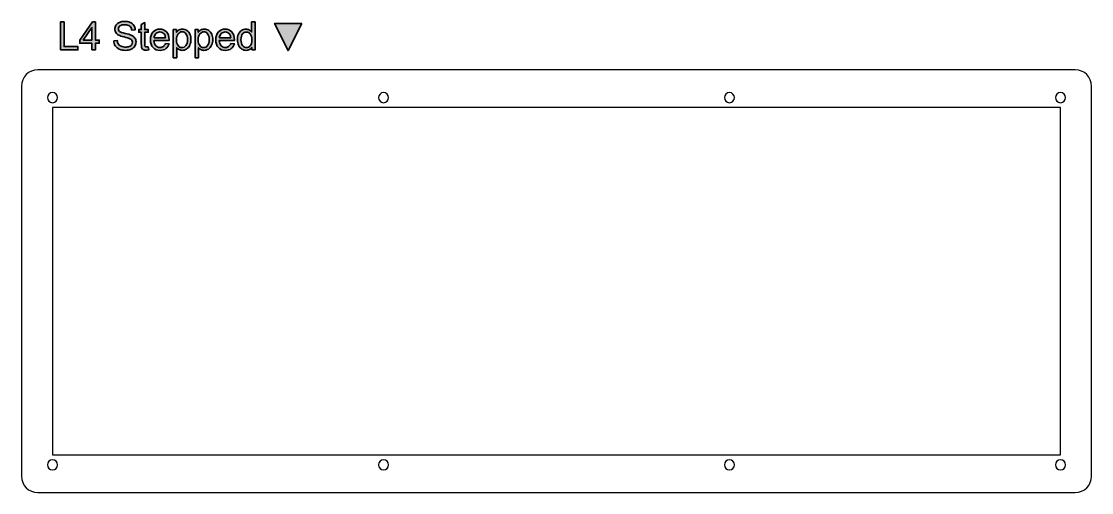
# Model space of a CAD drawing. Header units: millimetres. Extents: x 796 to 1124, y 475 to 620.
import ezdxf

# ---------------------------------------------------------------- set-up
doc = ezdxf.new("R2010")
doc.units = ezdxf.units.MM
doc.header["$MEASUREMENT"] = 0

# ---------------------------------------------------------------- blocks, each defined once
blk = doc.blocks.new('block 2')
at = {"color": 7, "lineweight": 25, "true_color": 0xffffff}
blk.add_open_spline([(1123.99, 480.22), (1123.99, 477.45), (1121.75, 475.22), (1118.99, 475.22), (1118.99, 475.22), (801.01, 475.22), (801.01, 475.22), (798.25, 475.22), (796.01, 477.45), (796.01, 480.22), (796.01, 480.22), (796.01, 599.78), (796.01, 599.78), (796.01, 602.55), (798.25, 604.78), (801.01, 604.78), (801.01, 604.78), (1118.99, 604.78), (1118.99, 604.78), (1121.75, 604.78), (1123.99, 602.55), (1123.99, 599.78), (1123.99, 599.78), (1123.99, 480.22), (1123.99, 480.22)], degree=3, knots=[0, 0, 0, 0, 1, 1, 1, 2, 2, 2, 3, 3, 3, 4, 4, 4, 5, 5, 5, 6, 6, 6, 7, 7, 7, 8, 8, 8, 8], dxfattribs=at)
blk = doc.blocks.new('block 3')
at = {"color": 7, "lineweight": 25, "true_color": 0xffffff}
blk.add_lwpolyline([(805.54, 486.74), (1114.46, 486.74), (1114.46, 593.26), (805.54, 593.26), (805.54, 486.74)], dxfattribs=at)
blk = doc.blocks.new('block 4')
at = {"color": 7, "lineweight": 25, "true_color": 0xffffff}
blk.add_open_spline([(905.46, 483.74), (905.46, 484.6), (906.15, 485.29), (907.01, 485.29), (907.86, 485.29), (908.56, 484.6), (908.56, 483.74), (908.56, 482.88), (907.86, 482.19), (907.01, 482.19), (906.15, 482.19), (905.46, 482.88), (905.46, 483.74), (905.46, 483.74), (905.46, 483.74), (905.46, 483.74)], degree=3, knots=[0, 0, 0, 0, 1, 1, 1, 2, 2, 2, 3, 3, 3, 4, 4, 4, 5, 5, 5, 5], dxfattribs=at)
blk = doc.blocks.new('block 5')
at = {"color": 7, "lineweight": 25, "true_color": 0xffffff}
blk.add_open_spline([(1011.44, 596.26), (1011.44, 597.12), (1012.14, 597.81), (1012.99, 597.81), (1013.85, 597.81), (1014.54, 597.12), (1014.54, 596.26), (1014.54, 595.4), (1013.85, 594.71), (1012.99, 594.71), (1012.14, 594.71), (1011.44, 595.4), (1011.44, 596.26), (1011.44, 596.26), (1011.44, 596.26), (1011.44, 596.26)], degree=3, knots=[0, 0, 0, 0, 1, 1, 1, 2, 2, 2, 3, 3, 3, 4, 4, 4, 5, 5, 5, 5], dxfattribs=at)
blk = doc.blocks.new('block 6')
at = {"color": 7, "lineweight": 25, "true_color": 0xffffff}
blk.add_open_spline([(905.46, 596.26), (905.46, 597.12), (906.15, 597.81), (907.01, 597.81), (907.86, 597.81), (908.56, 597.12), (908.56, 596.26), (908.56, 595.4), (907.86, 594.71), (907.01, 594.71), (906.15, 594.71), (905.46, 595.4), (905.46, 596.26), (905.46, 596.26), (905.46, 596.26), (905.46, 596.26)], degree=3, knots=[0, 0, 0, 0, 1, 1, 1, 2, 2, 2, 3, 3, 3, 4, 4, 4, 5, 5, 5, 5], dxfattribs=at)
blk = doc.blocks.new('block 7')
at = {"color": 7, "lineweight": 25, "true_color": 0xffffff}
blk.add_open_spline([(1011.44, 483.74), (1011.44, 484.6), (1012.14, 485.29), (1012.99, 485.29), (1013.85, 485.29), (1014.54, 484.6), (1014.54, 483.74), (1014.54, 482.88), (1013.85, 482.19), (1012.99, 482.19), (1012.14, 482.19), (1011.44, 482.88), (1011.44, 483.74), (1011.44, 483.74), (1011.44, 483.74), (1011.44, 483.74)], degree=3, knots=[0, 0, 0, 0, 1, 1, 1, 2, 2, 2, 3, 3, 3, 4, 4, 4, 5, 5, 5, 5], dxfattribs=at)
blk = doc.blocks.new('block 8')
at = {"color": 7, "lineweight": 25, "true_color": 0xffffff}
blk.add_open_spline([(803.99, 483.74), (803.99, 484.6), (804.68, 485.29), (805.54, 485.29), (806.39, 485.29), (807.09, 484.6), (807.09, 483.74), (807.09, 482.88), (806.39, 482.19), (805.54, 482.19), (804.68, 482.19), (803.99, 482.88), (803.99, 483.74), (803.99, 483.74), (803.99, 483.74), (803.99, 483.74)], degree=3, knots=[0, 0, 0, 0, 1, 1, 1, 2, 2, 2, 3, 3, 3, 4, 4, 4, 5, 5, 5, 5], dxfattribs=at)
blk = doc.blocks.new('block 9')
at = {"color": 7, "lineweight": 25, "true_color": 0xffffff}
blk.add_open_spline([(1112.91, 596.26), (1112.91, 597.12), (1113.61, 597.81), (1114.46, 597.81), (1115.32, 597.81), (1116.01, 597.12), (1116.01, 596.26), (1116.01, 595.4), (1115.32, 594.71), (1114.46, 594.71), (1113.61, 594.71), (1112.91, 595.4), (1112.91, 596.26), (1112.91, 596.26), (1112.91, 596.26), (1112.91, 596.26)], degree=3, knots=[0, 0, 0, 0, 1, 1, 1, 2, 2, 2, 3, 3, 3, 4, 4, 4, 5, 5, 5, 5], dxfattribs=at)
blk = doc.blocks.new('block 10')
at = {"color": 7, "lineweight": 25, "true_color": 0xffffff}
blk.add_open_spline([(803.99, 596.26), (803.99, 597.12), (804.68, 597.81), (805.54, 597.81), (806.39, 597.81), (807.09, 597.12), (807.09, 596.26), (807.09, 595.4), (806.39, 594.71), (805.54, 594.71), (804.68, 594.71), (803.99, 595.4), (803.99, 596.26), (803.99, 596.26), (803.99, 596.26), (803.99, 596.26)], degree=3, knots=[0, 0, 0, 0, 1, 1, 1, 2, 2, 2, 3, 3, 3, 4, 4, 4, 5, 5, 5, 5], dxfattribs=at)
blk = doc.blocks.new('block 11')
at = {"color": 7, "lineweight": 25, "true_color": 0xffffff}
blk.add_open_spline([(1112.91, 483.74), (1112.91, 484.6), (1113.61, 485.29), (1114.46, 485.29), (1115.32, 485.29), (1116.01, 484.6), (1116.01, 483.74), (1116.01, 482.88), (1115.32, 482.19), (1114.46, 482.19), (1113.61, 482.19), (1112.91, 482.88), (1112.91, 483.74), (1112.91, 483.74), (1112.91, 483.74), (1112.91, 483.74)], degree=3, knots=[0, 0, 0, 0, 1, 1, 1, 2, 2, 2, 3, 3, 3, 4, 4, 4, 5, 5, 5, 5], dxfattribs=at)
blk = doc.blocks.new('block 12')
at = {"true_color": 0xed1c24}
h = blk.add_hatch(color=240, dxfattribs=at)
h.dxf.hatch_style = 2
h.paths.add_polyline_path([(807.97, 610.89), (807.97, 619.48), (809.1, 619.48), (809.1, 611.91), (813.33, 611.91), (813.33, 610.89)])
h = blk.add_hatch(color=240, dxfattribs=at)
h.dxf.hatch_style = 2
h.paths.add_polyline_path([(817.64, 610.89), (817.64, 612.95), (813.91, 612.95), (813.91, 613.92), (817.83, 619.48), (818.69, 619.48), (818.69, 613.92), (819.85, 613.92), (819.85, 612.95), (818.69, 612.95), (818.69, 610.89)])
h.paths.add_polyline_path([(817.64, 613.92), (817.64, 617.79), (814.95, 613.92)])
h = blk.add_hatch(color=240, dxfattribs=at)
h.dxf.hatch_style = 2
edge = h.paths.add_edge_path()
edge.add_spline(control_points=[(824.31, 613.65), (824.31, 613.65), (825.38, 613.75), (825.38, 613.75), (825.43, 613.32), (825.55, 612.97), (825.73, 612.69), (825.92, 612.42), (826.21, 612.19), (826.6, 612.02), (826.99, 611.85), (827.43, 611.77), (827.92, 611.77), (828.35, 611.77), (828.73, 611.83), (829.06, 611.96), (829.4, 612.09), (829.64, 612.27), (829.81, 612.49), (829.97, 612.72), (830.05, 612.96), (830.05, 613.23), (830.05, 613.5), (829.97, 613.73), (829.81, 613.93), (829.66, 614.13), (829.4, 614.3), (829.04, 614.44), (828.81, 614.53), (828.3, 614.67), (827.51, 614.86), (826.72, 615.05), (826.17, 615.23), (825.85, 615.39), (825.44, 615.61), (825.14, 615.88), (824.94, 616.19), (824.74, 616.51), (824.64, 616.87), (824.64, 617.26), (824.64, 617.7), (824.76, 618.1), (825, 618.48), (825.25, 618.86), (825.61, 619.14), (826.08, 619.34), (826.56, 619.53), (827.08, 619.63), (827.66, 619.63), (828.3, 619.63), (828.86, 619.53), (829.34, 619.32), (829.83, 619.12), (830.2, 618.82), (830.47, 618.42), (830.73, 618.02), (830.87, 617.57), (830.89, 617.06), (830.89, 617.06), (829.8, 616.98), (829.8, 616.98), (829.74, 617.53), (829.54, 617.94), (829.2, 618.21), (828.86, 618.49), (828.37, 618.63), (827.71, 618.63), (827.02, 618.63), (826.52, 618.5), (826.2, 618.25), (825.89, 618), (825.73, 617.7), (825.73, 617.34), (825.73, 617.03), (825.84, 616.78), (826.06, 616.58), (826.28, 616.38), (826.85, 616.17), (827.78, 615.97), (828.7, 615.76), (829.34, 615.57), (829.68, 615.42), (830.18, 615.19), (830.55, 614.9), (830.79, 614.54), (831.03, 614.19), (831.15, 613.78), (831.15, 613.32), (831.15, 612.86), (831.01, 612.43), (830.75, 612.03), (830.49, 611.62), (830.11, 611.31), (829.62, 611.08), (829.13, 610.86), (828.58, 610.75), (827.97, 610.75), (827.19, 610.75), (826.54, 610.86), (826.02, 611.09), (825.49, 611.31), (825.08, 611.66), (824.78, 612.11), (824.48, 612.57), (824.32, 613.08), (824.31, 613.65)], knot_values=[0, 0, 0, 0, 1, 1, 1, 2, 2, 2, 3, 3, 3, 4, 4, 4, 5, 5, 5, 6, 6, 6, 7, 7, 7, 8, 8, 8, 9, 9, 9, 10, 10, 10, 11, 11, 11, 12, 12, 12, 13, 13, 13, 14, 14, 14, 15, 15, 15, 16, 16, 16, 17, 17, 17, 18, 18, 18, 19, 19, 19, 20, 20, 20, 21, 21, 21, 22, 22, 22, 23, 23, 23, 24, 24, 24, 25, 25, 25, 26, 26, 26, 27, 27, 27, 28, 28, 28, 29, 29, 29, 30, 30, 30, 31, 31, 31, 32, 32, 32, 33, 33, 33, 34, 34, 34, 35, 35, 35, 35], degree=3, periodic=1)
h = blk.add_hatch(color=240, dxfattribs=at)
h.dxf.hatch_style = 2
edge = h.paths.add_edge_path()
edge.add_spline(control_points=[(834.87, 611.84), (834.87, 611.84), (835.02, 610.91), (835.02, 610.91), (834.72, 610.84), (834.46, 610.81), (834.22, 610.81), (833.84, 610.81), (833.54, 610.87), (833.33, 610.99), (833.12, 611.12), (832.97, 611.27), (832.89, 611.47), (832.8, 611.67), (832.76, 612.08), (832.76, 612.72), (832.76, 612.72), (832.76, 616.3), (832.76, 616.3), (832.76, 616.3), (831.98, 616.3), (831.98, 616.3), (831.98, 616.3), (831.98, 617.12), (831.98, 617.12), (831.98, 617.12), (832.76, 617.12), (832.76, 617.12), (832.76, 617.12), (832.76, 618.66), (832.76, 618.66), (832.76, 618.66), (833.81, 619.29), (833.81, 619.29), (833.81, 619.29), (833.81, 617.12), (833.81, 617.12), (833.81, 617.12), (834.87, 617.12), (834.87, 617.12), (834.87, 617.12), (834.87, 616.3), (834.87, 616.3), (834.87, 616.3), (833.81, 616.3), (833.81, 616.3), (833.81, 616.3), (833.81, 612.66), (833.81, 612.66), (833.81, 612.36), (833.82, 612.16), (833.86, 612.08), (833.9, 611.99), (833.96, 611.92), (834.04, 611.87), (834.13, 611.82), (834.25, 611.8), (834.4, 611.8), (834.52, 611.8), (834.67, 611.81), (834.87, 611.84)], knot_values=[0, 0, 0, 0, 1, 1, 1, 2, 2, 2, 3, 3, 3, 4, 4, 4, 5, 5, 5, 6, 6, 6, 7, 7, 7, 8, 8, 8, 9, 9, 9, 10, 10, 10, 11, 11, 11, 12, 12, 12, 13, 13, 13, 14, 14, 14, 15, 15, 15, 16, 16, 16, 17, 17, 17, 18, 18, 18, 19, 19, 19, 20, 20, 20, 20], degree=3, periodic=1)
h = blk.add_hatch(color=240, dxfattribs=at)
h.dxf.hatch_style = 2
edge = h.paths.add_edge_path()
edge.add_spline(control_points=[(840.16, 612.9), (840.16, 612.9), (841.25, 612.76), (841.25, 612.76), (841.07, 612.13), (840.76, 611.63), (840.29, 611.28), (839.83, 610.93), (839.23, 610.75), (838.51, 610.75), (837.6, 610.75), (836.88, 611.03), (836.35, 611.59), (835.81, 612.16), (835.55, 612.94), (835.55, 613.95), (835.55, 615), (835.81, 615.81), (836.35, 616.39), (836.89, 616.97), (837.59, 617.26), (838.45, 617.26), (839.28, 617.26), (839.96, 616.97), (840.49, 616.41), (841.02, 615.84), (841.28, 615.04), (841.28, 614.02), (841.28, 613.96), (841.28, 613.86), (841.28, 613.74), (841.28, 613.74), (836.64, 613.74), (836.64, 613.74), (836.67, 613.05), (836.87, 612.53), (837.22, 612.17), (837.56, 611.8), (838, 611.62), (838.52, 611.62), (838.9, 611.62), (839.23, 611.72), (839.51, 611.93), (839.78, 612.13), (840, 612.45), (840.16, 612.9)], knot_values=[0, 0, 0, 0, 1, 1, 1, 2, 2, 2, 3, 3, 3, 4, 4, 4, 5, 5, 5, 6, 6, 6, 7, 7, 7, 8, 8, 8, 9, 9, 9, 10, 10, 10, 11, 11, 11, 12, 12, 12, 13, 13, 13, 14, 14, 14, 15, 15, 15, 15], degree=3, periodic=1)
edge = h.paths.add_edge_path()
edge.add_spline(control_points=[(836.69, 614.6), (836.69, 614.6), (840.17, 614.6), (840.17, 614.6), (840.12, 615.13), (839.99, 615.52), (839.77, 615.78), (839.43, 616.19), (839, 616.39), (838.46, 616.39), (837.98, 616.39), (837.57, 616.23), (837.24, 615.9), (836.91, 615.58), (836.73, 615.15), (836.69, 614.6)], knot_values=[0, 0, 0, 0, 1, 1, 1, 2, 2, 2, 3, 3, 3, 4, 4, 4, 5, 5, 5, 5], degree=3, periodic=1)
h = blk.add_hatch(color=240, dxfattribs=at)
h.dxf.hatch_style = 2
edge = h.paths.add_edge_path()
edge.add_spline(control_points=[(842.57, 608.51), (842.57, 608.51), (842.57, 617.12), (842.57, 617.12), (842.57, 617.12), (843.53, 617.12), (843.53, 617.12), (843.53, 617.12), (843.53, 616.31), (843.53, 616.31), (843.76, 616.62), (844.01, 616.86), (844.3, 617.02), (844.58, 617.18), (844.93, 617.26), (845.34, 617.26), (845.87, 617.26), (846.34, 617.12), (846.74, 616.85), (847.15, 616.57), (847.46, 616.19), (847.66, 615.69), (847.87, 615.19), (847.97, 614.65), (847.97, 614.05), (847.97, 613.42), (847.86, 612.84), (847.63, 612.33), (847.4, 611.82), (847.07, 611.43), (846.63, 611.16), (846.2, 610.89), (845.74, 610.75), (845.26, 610.75), (844.91, 610.75), (844.59, 610.83), (844.31, 610.98), (844.03, 611.12), (843.81, 611.31), (843.63, 611.54), (843.63, 611.54), (843.63, 608.51), (843.63, 608.51), (843.63, 608.51), (842.57, 608.51), (842.57, 608.51)], knot_values=[0, 0, 0, 0, 1, 1, 1, 2, 2, 2, 3, 3, 3, 4, 4, 4, 5, 5, 5, 6, 6, 6, 7, 7, 7, 8, 8, 8, 9, 9, 9, 10, 10, 10, 11, 11, 11, 12, 12, 12, 13, 13, 13, 14, 14, 14, 15, 15, 15, 15], degree=3, periodic=1)
edge = h.paths.add_edge_path()
edge.add_spline(control_points=[(843.53, 613.97), (843.53, 613.17), (843.69, 612.58), (844.01, 612.2), (844.34, 611.81), (844.73, 611.62), (845.19, 611.62), (845.66, 611.62), (846.06, 611.82), (846.39, 612.22), (846.73, 612.61), (846.9, 613.23), (846.9, 614.06), (846.9, 614.85), (846.73, 615.45), (846.41, 615.84), (846.08, 616.23), (845.69, 616.43), (845.24, 616.43), (844.79, 616.43), (844.39, 616.22), (844.04, 615.8), (843.7, 615.38), (843.53, 614.77), (843.53, 613.97)], knot_values=[0, 0, 0, 0, 1, 1, 1, 2, 2, 2, 3, 3, 3, 4, 4, 4, 5, 5, 5, 6, 6, 6, 7, 7, 7, 8, 8, 8, 8], degree=3, periodic=1)
h = blk.add_hatch(color=240, dxfattribs=at)
h.dxf.hatch_style = 2
edge = h.paths.add_edge_path()
edge.add_spline(control_points=[(849.24, 608.51), (849.24, 608.51), (849.24, 617.12), (849.24, 617.12), (849.24, 617.12), (850.21, 617.12), (850.21, 617.12), (850.21, 617.12), (850.21, 616.31), (850.21, 616.31), (850.43, 616.62), (850.69, 616.86), (850.97, 617.02), (851.26, 617.18), (851.6, 617.26), (852.01, 617.26), (852.54, 617.26), (853.01, 617.12), (853.42, 616.85), (853.82, 616.57), (854.13, 616.19), (854.34, 615.69), (854.54, 615.19), (854.65, 614.65), (854.65, 614.05), (854.65, 613.42), (854.53, 612.84), (854.3, 612.33), (854.08, 611.82), (853.74, 611.43), (853.31, 611.16), (852.87, 610.89), (852.41, 610.75), (851.93, 610.75), (851.58, 610.75), (851.27, 610.83), (850.99, 610.98), (850.71, 611.12), (850.48, 611.31), (850.3, 611.54), (850.3, 611.54), (850.3, 608.51), (850.3, 608.51), (850.3, 608.51), (849.24, 608.51), (849.24, 608.51)], knot_values=[0, 0, 0, 0, 1, 1, 1, 2, 2, 2, 3, 3, 3, 4, 4, 4, 5, 5, 5, 6, 6, 6, 7, 7, 7, 8, 8, 8, 9, 9, 9, 10, 10, 10, 11, 11, 11, 12, 12, 12, 13, 13, 13, 14, 14, 14, 15, 15, 15, 15], degree=3, periodic=1)
edge = h.paths.add_edge_path()
edge.add_spline(control_points=[(850.2, 613.97), (850.2, 613.17), (850.36, 612.58), (850.69, 612.2), (851.01, 611.81), (851.4, 611.62), (851.86, 611.62), (852.33, 611.62), (852.73, 611.82), (853.07, 612.22), (853.4, 612.61), (853.57, 613.23), (853.57, 614.06), (853.57, 614.85), (853.41, 615.45), (853.08, 615.84), (852.75, 616.23), (852.36, 616.43), (851.91, 616.43), (851.46, 616.43), (851.06, 616.22), (850.72, 615.8), (850.37, 615.38), (850.2, 614.77), (850.2, 613.97)], knot_values=[0, 0, 0, 0, 1, 1, 1, 2, 2, 2, 3, 3, 3, 4, 4, 4, 5, 5, 5, 6, 6, 6, 7, 7, 7, 8, 8, 8, 8], degree=3, periodic=1)
h = blk.add_hatch(color=240, dxfattribs=at)
h.dxf.hatch_style = 2
edge = h.paths.add_edge_path()
edge.add_spline(control_points=[(860.18, 612.9), (860.18, 612.9), (861.27, 612.76), (861.27, 612.76), (861.1, 612.13), (860.78, 611.63), (860.31, 611.28), (859.85, 610.93), (859.25, 610.75), (858.53, 610.75), (857.62, 610.75), (856.9, 611.03), (856.37, 611.59), (855.83, 612.16), (855.57, 612.94), (855.57, 613.95), (855.57, 615), (855.84, 615.81), (856.38, 616.39), (856.91, 616.97), (857.61, 617.26), (858.47, 617.26), (859.31, 617.26), (859.98, 616.97), (860.51, 616.41), (861.04, 615.84), (861.3, 615.04), (861.3, 614.02), (861.3, 613.96), (861.3, 613.86), (861.3, 613.74), (861.3, 613.74), (856.66, 613.74), (856.66, 613.74), (856.7, 613.05), (856.89, 612.53), (857.24, 612.17), (857.58, 611.8), (858.02, 611.62), (858.54, 611.62), (858.92, 611.62), (859.25, 611.72), (859.53, 611.93), (859.8, 612.13), (860.02, 612.45), (860.18, 612.9)], knot_values=[0, 0, 0, 0, 1, 1, 1, 2, 2, 2, 3, 3, 3, 4, 4, 4, 5, 5, 5, 6, 6, 6, 7, 7, 7, 8, 8, 8, 9, 9, 9, 10, 10, 10, 11, 11, 11, 12, 12, 12, 13, 13, 13, 14, 14, 14, 15, 15, 15, 15], degree=3, periodic=1)
edge = h.paths.add_edge_path()
edge.add_spline(control_points=[(856.72, 614.6), (856.72, 614.6), (860.19, 614.6), (860.19, 614.6), (860.14, 615.13), (860.01, 615.52), (859.79, 615.78), (859.46, 616.19), (859.02, 616.39), (858.48, 616.39), (858, 616.39), (857.59, 616.23), (857.26, 615.9), (856.93, 615.58), (856.75, 615.15), (856.72, 614.6)], knot_values=[0, 0, 0, 0, 1, 1, 1, 2, 2, 2, 3, 3, 3, 4, 4, 4, 5, 5, 5, 5], degree=3, periodic=1)
h = blk.add_hatch(color=240, dxfattribs=at)
h.dxf.hatch_style = 2
edge = h.paths.add_edge_path()
edge.add_spline(control_points=[(866.63, 610.89), (866.63, 610.89), (866.63, 611.68), (866.63, 611.68), (866.23, 611.06), (865.65, 610.75), (864.89, 610.75), (864.39, 610.75), (863.94, 610.89), (863.52, 611.16), (863.1, 611.44), (862.78, 611.82), (862.55, 612.31), (862.33, 612.8), (862.21, 613.36), (862.21, 614), (862.21, 614.62), (862.31, 615.18), (862.52, 615.69), (862.73, 616.2), (863.04, 616.58), (863.45, 616.85), (863.87, 617.12), (864.33, 617.26), (864.84, 617.26), (865.22, 617.26), (865.55, 617.18), (865.84, 617.02), (866.14, 616.86), (866.38, 616.66), (866.56, 616.4), (866.56, 616.4), (866.56, 619.48), (866.56, 619.48), (866.56, 619.48), (867.61, 619.48), (867.61, 619.48), (867.61, 619.48), (867.61, 610.89), (867.61, 610.89), (867.61, 610.89), (866.63, 610.89), (866.63, 610.89)], knot_values=[0, 0, 0, 0, 1, 1, 1, 2, 2, 2, 3, 3, 3, 4, 4, 4, 5, 5, 5, 6, 6, 6, 7, 7, 7, 8, 8, 8, 9, 9, 9, 10, 10, 10, 11, 11, 11, 12, 12, 12, 13, 13, 13, 14, 14, 14, 14], degree=3, periodic=1)
edge = h.paths.add_edge_path()
edge.add_spline(control_points=[(863.3, 614), (863.3, 613.2), (863.46, 612.61), (863.8, 612.21), (864.14, 611.82), (864.53, 611.62), (864.99, 611.62), (865.45, 611.62), (865.84, 611.81), (866.16, 612.19), (866.49, 612.56), (866.65, 613.14), (866.65, 613.91), (866.65, 614.76), (866.48, 615.39), (866.15, 615.79), (865.83, 616.19), (865.42, 616.38), (864.94, 616.38), (864.47, 616.38), (864.08, 616.19), (863.77, 615.81), (863.45, 615.43), (863.3, 614.82), (863.3, 614)], knot_values=[0, 0, 0, 0, 1, 1, 1, 2, 2, 2, 3, 3, 3, 4, 4, 4, 5, 5, 5, 6, 6, 6, 7, 7, 7, 8, 8, 8, 8], degree=3, periodic=1)
h = blk.add_hatch(color=240, dxfattribs=at)
h.dxf.hatch_style = 2
h.paths.add_polyline_path([(881.91, 619.03), (877.75, 610.71), (873.59, 619.03)])
at = {"color": 240, "lineweight": 35, "true_color": 0xed1c24}
for points in [[(807.97, 610.89), (807.97, 619.48), (809.1, 619.48), (809.1, 611.91), (813.33, 611.91), (813.33, 610.89), (807.97, 610.89)], [(817.64, 610.89), (817.64, 612.95), (813.91, 612.95), (813.91, 613.92), (817.83, 619.48), (818.69, 619.48), (818.69, 613.92), (819.85, 613.92), (819.85, 612.95), (818.69, 612.95), (818.69, 610.89), (817.64, 610.89)], [(817.64, 613.92), (817.64, 617.79), (814.95, 613.92), (817.64, 613.92)], [(881.91, 619.03), (877.75, 610.71), (873.59, 619.03), (881.91, 619.03)]]:
    blk.add_lwpolyline(points, dxfattribs=at)
for points, knots in [([(824.31, 613.65), (824.31, 613.65), (825.38, 613.75), (825.38, 613.75), (825.43, 613.32), (825.55, 612.97), (825.73, 612.69), (825.92, 612.42), (826.21, 612.19), (826.6, 612.02), (826.99, 611.85), (827.43, 611.77), (827.92, 611.77), (828.35, 611.77), (828.73, 611.83), (829.06, 611.96), (829.4, 612.09), (829.64, 612.27), (829.81, 612.49), (829.97, 612.72), (830.05, 612.96), (830.05, 613.23), (830.05, 613.5), (829.97, 613.73), (829.81, 613.93), (829.66, 614.13), (829.4, 614.3), (829.04, 614.44), (828.81, 614.53), (828.3, 614.67), (827.51, 614.86), (826.72, 615.05), (826.17, 615.23), (825.85, 615.39), (825.44, 615.61), (825.14, 615.88), (824.94, 616.19), (824.74, 616.51), (824.64, 616.87), (824.64, 617.26), (824.64, 617.7), (824.76, 618.1), (825, 618.48), (825.25, 618.86), (825.61, 619.14), (826.08, 619.34), (826.56, 619.53), (827.08, 619.63), (827.66, 619.63), (828.3, 619.63), (828.86, 619.53), (829.34, 619.32), (829.83, 619.12), (830.2, 618.82), (830.47, 618.42), (830.73, 618.02), (830.87, 617.57), (830.89, 617.06), (830.89, 617.06), (829.8, 616.98), (829.8, 616.98), (829.74, 617.53), (829.54, 617.94), (829.2, 618.21), (828.86, 618.49), (828.37, 618.63), (827.71, 618.63), (827.02, 618.63), (826.52, 618.5), (826.2, 618.25), (825.89, 618), (825.73, 617.7), (825.73, 617.34), (825.73, 617.03), (825.84, 616.78), (826.06, 616.58), (826.28, 616.38), (826.85, 616.17), (827.78, 615.97), (828.7, 615.76), (829.34, 615.57), (829.68, 615.42), (830.18, 615.19), (830.55, 614.9), (830.79, 614.54), (831.03, 614.19), (831.15, 613.78), (831.15, 613.32), (831.15, 612.86), (831.01, 612.43), (830.75, 612.03), (830.49, 611.62), (830.11, 611.31), (829.62, 611.08), (829.13, 610.86), (828.58, 610.75), (827.97, 610.75), (827.19, 610.75), (826.54, 610.86), (826.02, 611.09), (825.49, 611.31), (825.08, 611.66), (824.78, 612.11), (824.48, 612.57), (824.32, 613.08), (824.31, 613.65)], [0, 0, 0, 0, 1, 1, 1, 2, 2, 2, 3, 3, 3, 4, 4, 4, 5, 5, 5, 6, 6, 6, 7, 7, 7, 8, 8, 8, 9, 9, 9, 10, 10, 10, 11, 11, 11, 12, 12, 12, 13, 13, 13, 14, 14, 14, 15, 15, 15, 16, 16, 16, 17, 17, 17, 18, 18, 18, 19, 19, 19, 20, 20, 20, 21, 21, 21, 22, 22, 22, 23, 23, 23, 24, 24, 24, 25, 25, 25, 26, 26, 26, 27, 27, 27, 28, 28, 28, 29, 29, 29, 30, 30, 30, 31, 31, 31, 32, 32, 32, 33, 33, 33, 34, 34, 34, 35, 35, 35, 35]), ([(834.87, 611.84), (834.87, 611.84), (835.02, 610.91), (835.02, 610.91), (834.72, 610.84), (834.46, 610.81), (834.22, 610.81), (833.84, 610.81), (833.54, 610.87), (833.33, 610.99), (833.12, 611.12), (832.97, 611.27), (832.89, 611.47), (832.8, 611.67), (832.76, 612.08), (832.76, 612.72), (832.76, 612.72), (832.76, 616.3), (832.76, 616.3), (832.76, 616.3), (831.98, 616.3), (831.98, 616.3), (831.98, 616.3), (831.98, 617.12), (831.98, 617.12), (831.98, 617.12), (832.76, 617.12), (832.76, 617.12), (832.76, 617.12), (832.76, 618.66), (832.76, 618.66), (832.76, 618.66), (833.81, 619.29), (833.81, 619.29), (833.81, 619.29), (833.81, 617.12), (833.81, 617.12), (833.81, 617.12), (834.87, 617.12), (834.87, 617.12), (834.87, 617.12), (834.87, 616.3), (834.87, 616.3), (834.87, 616.3), (833.81, 616.3), (833.81, 616.3), (833.81, 616.3), (833.81, 612.66), (833.81, 612.66), (833.81, 612.36), (833.82, 612.16), (833.86, 612.08), (833.9, 611.99), (833.96, 611.92), (834.04, 611.87), (834.13, 611.82), (834.25, 611.8), (834.4, 611.8), (834.52, 611.8), (834.67, 611.81), (834.87, 611.84)], [0, 0, 0, 0, 1, 1, 1, 2, 2, 2, 3, 3, 3, 4, 4, 4, 5, 5, 5, 6, 6, 6, 7, 7, 7, 8, 8, 8, 9, 9, 9, 10, 10, 10, 11, 11, 11, 12, 12, 12, 13, 13, 13, 14, 14, 14, 15, 15, 15, 16, 16, 16, 17, 17, 17, 18, 18, 18, 19, 19, 19, 20, 20, 20, 20]), ([(840.16, 612.9), (840.16, 612.9), (841.25, 612.76), (841.25, 612.76), (841.07, 612.13), (840.76, 611.63), (840.29, 611.28), (839.83, 610.93), (839.23, 610.75), (838.51, 610.75), (837.6, 610.75), (836.88, 611.03), (836.35, 611.59), (835.81, 612.16), (835.55, 612.94), (835.55, 613.95), (835.55, 615), (835.81, 615.81), (836.35, 616.39), (836.89, 616.97), (837.59, 617.26), (838.45, 617.26), (839.28, 617.26), (839.96, 616.97), (840.49, 616.41), (841.02, 615.84), (841.28, 615.04), (841.28, 614.02), (841.28, 613.96), (841.28, 613.86), (841.28, 613.74), (841.28, 613.74), (836.64, 613.74), (836.64, 613.74), (836.67, 613.05), (836.87, 612.53), (837.22, 612.17), (837.56, 611.8), (838, 611.62), (838.52, 611.62), (838.9, 611.62), (839.23, 611.72), (839.51, 611.93), (839.78, 612.13), (840, 612.45), (840.16, 612.9)], [0, 0, 0, 0, 1, 1, 1, 2, 2, 2, 3, 3, 3, 4, 4, 4, 5, 5, 5, 6, 6, 6, 7, 7, 7, 8, 8, 8, 9, 9, 9, 10, 10, 10, 11, 11, 11, 12, 12, 12, 13, 13, 13, 14, 14, 14, 15, 15, 15, 15]), ([(842.57, 608.51), (842.57, 608.51), (842.57, 617.12), (842.57, 617.12), (842.57, 617.12), (843.53, 617.12), (843.53, 617.12), (843.53, 617.12), (843.53, 616.31), (843.53, 616.31), (843.76, 616.62), (844.01, 616.86), (844.3, 617.02), (844.58, 617.18), (844.93, 617.26), (845.34, 617.26), (845.87, 617.26), (846.34, 617.12), (846.74, 616.85), (847.15, 616.57), (847.46, 616.19), (847.66, 615.69), (847.87, 615.19), (847.97, 614.65), (847.97, 614.05), (847.97, 613.42), (847.86, 612.84), (847.63, 612.33), (847.4, 611.82), (847.07, 611.43), (846.63, 611.16), (846.2, 610.89), (845.74, 610.75), (845.26, 610.75), (844.91, 610.75), (844.59, 610.83), (844.31, 610.98), (844.03, 611.12), (843.81, 611.31), (843.63, 611.54), (843.63, 611.54), (843.63, 608.51), (843.63, 608.51), (843.63, 608.51), (842.57, 608.51), (842.57, 608.51)], [0, 0, 0, 0, 1, 1, 1, 2, 2, 2, 3, 3, 3, 4, 4, 4, 5, 5, 5, 6, 6, 6, 7, 7, 7, 8, 8, 8, 9, 9, 9, 10, 10, 10, 11, 11, 11, 12, 12, 12, 13, 13, 13, 14, 14, 14, 15, 15, 15, 15]), ([(849.24, 608.51), (849.24, 608.51), (849.24, 617.12), (849.24, 617.12), (849.24, 617.12), (850.21, 617.12), (850.21, 617.12), (850.21, 617.12), (850.21, 616.31), (850.21, 616.31), (850.43, 616.62), (850.69, 616.86), (850.97, 617.02), (851.26, 617.18), (851.6, 617.26), (852.01, 617.26), (852.54, 617.26), (853.01, 617.12), (853.42, 616.85), (853.82, 616.57), (854.13, 616.19), (854.34, 615.69), (854.54, 615.19), (854.65, 614.65), (854.65, 614.05), (854.65, 613.42), (854.53, 612.84), (854.3, 612.33), (854.08, 611.82), (853.74, 611.43), (853.31, 611.16), (852.87, 610.89), (852.41, 610.75), (851.93, 610.75), (851.58, 610.75), (851.27, 610.83), (850.99, 610.98), (850.71, 611.12), (850.48, 611.31), (850.3, 611.54), (850.3, 611.54), (850.3, 608.51), (850.3, 608.51), (850.3, 608.51), (849.24, 608.51), (849.24, 608.51)], [0, 0, 0, 0, 1, 1, 1, 2, 2, 2, 3, 3, 3, 4, 4, 4, 5, 5, 5, 6, 6, 6, 7, 7, 7, 8, 8, 8, 9, 9, 9, 10, 10, 10, 11, 11, 11, 12, 12, 12, 13, 13, 13, 14, 14, 14, 15, 15, 15, 15]), ([(860.18, 612.9), (860.18, 612.9), (861.27, 612.76), (861.27, 612.76), (861.1, 612.13), (860.78, 611.63), (860.31, 611.28), (859.85, 610.93), (859.25, 610.75), (858.53, 610.75), (857.62, 610.75), (856.9, 611.03), (856.37, 611.59), (855.83, 612.16), (855.57, 612.94), (855.57, 613.95), (855.57, 615), (855.84, 615.81), (856.38, 616.39), (856.91, 616.97), (857.61, 617.26), (858.47, 617.26), (859.31, 617.26), (859.98, 616.97), (860.51, 616.41), (861.04, 615.84), (861.3, 615.04), (861.3, 614.02), (861.3, 613.96), (861.3, 613.86), (861.3, 613.74), (861.3, 613.74), (856.66, 613.74), (856.66, 613.74), (856.7, 613.05), (856.89, 612.53), (857.24, 612.17), (857.58, 611.8), (858.02, 611.62), (858.54, 611.62), (858.92, 611.62), (859.25, 611.72), (859.53, 611.93), (859.8, 612.13), (860.02, 612.45), (860.18, 612.9)], [0, 0, 0, 0, 1, 1, 1, 2, 2, 2, 3, 3, 3, 4, 4, 4, 5, 5, 5, 6, 6, 6, 7, 7, 7, 8, 8, 8, 9, 9, 9, 10, 10, 10, 11, 11, 11, 12, 12, 12, 13, 13, 13, 14, 14, 14, 15, 15, 15, 15]), ([(866.63, 610.89), (866.63, 610.89), (866.63, 611.68), (866.63, 611.68), (866.23, 611.06), (865.65, 610.75), (864.89, 610.75), (864.39, 610.75), (863.94, 610.89), (863.52, 611.16), (863.1, 611.44), (862.78, 611.82), (862.55, 612.31), (862.33, 612.8), (862.21, 613.36), (862.21, 614), (862.21, 614.62), (862.31, 615.18), (862.52, 615.69), (862.73, 616.2), (863.04, 616.58), (863.45, 616.85), (863.87, 617.12), (864.33, 617.26), (864.84, 617.26), (865.22, 617.26), (865.55, 617.18), (865.84, 617.02), (866.14, 616.86), (866.38, 616.66), (866.56, 616.4), (866.56, 616.4), (866.56, 619.48), (866.56, 619.48), (866.56, 619.48), (867.61, 619.48), (867.61, 619.48), (867.61, 619.48), (867.61, 610.89), (867.61, 610.89), (867.61, 610.89), (866.63, 610.89), (866.63, 610.89)], [0, 0, 0, 0, 1, 1, 1, 2, 2, 2, 3, 3, 3, 4, 4, 4, 5, 5, 5, 6, 6, 6, 7, 7, 7, 8, 8, 8, 9, 9, 9, 10, 10, 10, 11, 11, 11, 12, 12, 12, 13, 13, 13, 14, 14, 14, 14]), ([(836.69, 614.6), (836.69, 614.6), (840.17, 614.6), (840.17, 614.6), (840.12, 615.13), (839.99, 615.52), (839.77, 615.78), (839.43, 616.19), (839, 616.39), (838.46, 616.39), (837.98, 616.39), (837.57, 616.23), (837.24, 615.9), (836.91, 615.58), (836.73, 615.15), (836.69, 614.6)], [0, 0, 0, 0, 1, 1, 1, 2, 2, 2, 3, 3, 3, 4, 4, 4, 5, 5, 5, 5]), ([(843.53, 613.97), (843.53, 613.17), (843.69, 612.58), (844.01, 612.2), (844.34, 611.81), (844.73, 611.62), (845.19, 611.62), (845.66, 611.62), (846.06, 611.82), (846.39, 612.22), (846.73, 612.61), (846.9, 613.23), (846.9, 614.06), (846.9, 614.85), (846.73, 615.45), (846.41, 615.84), (846.08, 616.23), (845.69, 616.43), (845.24, 616.43), (844.79, 616.43), (844.39, 616.22), (844.04, 615.8), (843.7, 615.38), (843.53, 614.77), (843.53, 613.97)], [0, 0, 0, 0, 1, 1, 1, 2, 2, 2, 3, 3, 3, 4, 4, 4, 5, 5, 5, 6, 6, 6, 7, 7, 7, 8, 8, 8, 8]), ([(850.2, 613.97), (850.2, 613.17), (850.36, 612.58), (850.69, 612.2), (851.01, 611.81), (851.4, 611.62), (851.86, 611.62), (852.33, 611.62), (852.73, 611.82), (853.07, 612.22), (853.4, 612.61), (853.57, 613.23), (853.57, 614.06), (853.57, 614.85), (853.41, 615.45), (853.08, 615.84), (852.75, 616.23), (852.36, 616.43), (851.91, 616.43), (851.46, 616.43), (851.06, 616.22), (850.72, 615.8), (850.37, 615.38), (850.2, 614.77), (850.2, 613.97)], [0, 0, 0, 0, 1, 1, 1, 2, 2, 2, 3, 3, 3, 4, 4, 4, 5, 5, 5, 6, 6, 6, 7, 7, 7, 8, 8, 8, 8]), ([(856.72, 614.6), (856.72, 614.6), (860.19, 614.6), (860.19, 614.6), (860.14, 615.13), (860.01, 615.52), (859.79, 615.78), (859.46, 616.19), (859.02, 616.39), (858.48, 616.39), (858, 616.39), (857.59, 616.23), (857.26, 615.9), (856.93, 615.58), (856.75, 615.15), (856.72, 614.6)], [0, 0, 0, 0, 1, 1, 1, 2, 2, 2, 3, 3, 3, 4, 4, 4, 5, 5, 5, 5]), ([(863.3, 614), (863.3, 613.2), (863.46, 612.61), (863.8, 612.21), (864.14, 611.82), (864.53, 611.62), (864.99, 611.62), (865.45, 611.62), (865.84, 611.81), (866.16, 612.19), (866.49, 612.56), (866.65, 613.14), (866.65, 613.91), (866.65, 614.76), (866.48, 615.39), (866.15, 615.79), (865.83, 616.19), (865.42, 616.38), (864.94, 616.38), (864.47, 616.38), (864.08, 616.19), (863.77, 615.81), (863.45, 615.43), (863.3, 614.82), (863.3, 614)], [0, 0, 0, 0, 1, 1, 1, 2, 2, 2, 3, 3, 3, 4, 4, 4, 5, 5, 5, 6, 6, 6, 7, 7, 7, 8, 8, 8, 8])]:
    blk.add_open_spline(points, degree=3, knots=knots, dxfattribs=at)

msp = doc.modelspace()

# ---------------------------------------------------------------- block references
for name in ['block 12', 'block 2', 'block 10', 'block 6', 'block 5', 'block 9', 'block 3', 'block 8', 'block 4', 'block 7', 'block 11']:
    msp.add_blockref(name, (0, 0))

doc.saveas('drawing.dxf')
